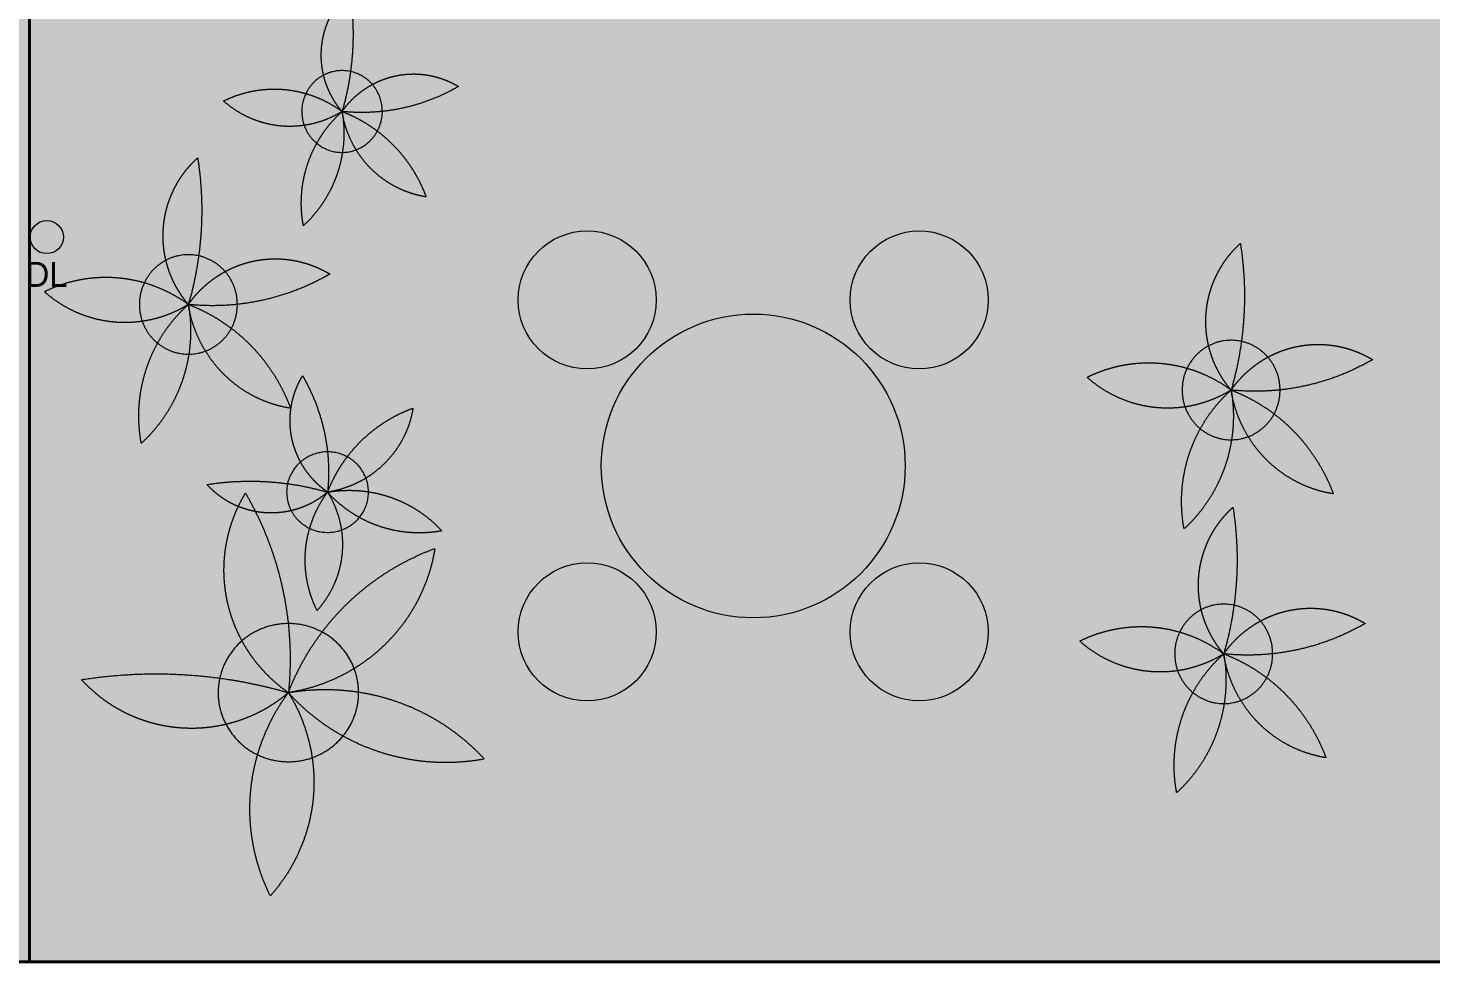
# Model space of a CAD drawing. Header units: millimetres. Extents: x -376000 to 292178, y -193032 to 188048.
# Drawn here: x 95179 to 100258, y -56219 to -52837 of the extents above; entities that cross this region are included whole.
import ezdxf

# ---------------------------------------------------------------- set-up
doc = ezdxf.new("R2010")
doc.units = ezdxf.units.MM
doc.layers.add('01_0.40', color=7, linetype='Continuous', lineweight=40, true_color=0x330099)
doc.layers.add('03_0.15', color=7, linetype='Continuous', lineweight=15, true_color=0x990099)
for name, color, linetype, lineweight in [('02_既存平面-内部建具・サッシ', 7, 'Continuous', 18), ('07_文字・記号', 7, 'Continuous', 9), ('_天井プロット (2D)', 7, 'Continuous', 5), ('_平面図(既存部) (2D)', 7, 'Continuous', 5)]:
    doc.layers.add(name, color=color, linetype=linetype, lineweight=lineweight)
doc.styles.add('ＭＳ Ｐゴシック', font='MS PGothic.ttf')

# ---------------------------------------------------------------- blocks, each defined once
blk = doc.blocks.new('グループ-12')
at = {"layer": '03_0.15', "transparency": 33554687}
for centre, radius in [((97203.1, -53821.9), 250), ((98405.2, -53821.9), 250), ((97804.2, -54423), 550), ((97203.1, -55024), 250), ((98405.2, -55024), 250)]:
    blk.add_circle(centre, radius, dxfattribs=at)
blk = doc.blocks.new('グループ-14')
at = {"layer": '03_0.15', "transparency": 33554636}
for points, knots in [([(96281, -53090.2), (96288.5, -53103.4), (96297.2, -53115.7), (96305.8, -53128.1), (96315.7, -53139.5), (96331, -53086.6), (96340.5, -53032.2), (96349.9, -52977.9), (96353.4, -52922.8), (96356.9, -52867.8), (96354.3, -52812.7), (96351.7, -52757.5), (96343.2, -52703.1), (96332, -52713.1), (96321.8, -52724.2), (96311.7, -52735.4), (96302.6, -52747.4), (96293.6, -52759.5), (96285.7, -52772.4), (96277.9, -52785.4), (96271.3, -52799), (96264.8, -52812.6), (96259.5, -52826.9), (96254.3, -52841.1), (96250.5, -52855.7), (96246.7, -52870.4), (96244.2, -52885.4), (96241.8, -52900.4), (96240.9, -52915.5), (96239.9, -52930.7), (96240.4, -52945.8), (96240.9, -52961), (96242.9, -52976.1), (96244.9, -52991.1), (96248.3, -53005.9), (96251.7, -53020.7), (96256.5, -53035), (96261.3, -53049.4), (96267.4, -53063.2), (96273.6, -53077.1), (96281, -53090.2)], [0, 0, 0, 0.032699, 0.032699, 0.065397, 0.065397, 0.184931, 0.184931, 0.304464, 0.304464, 0.423998, 0.423998, 0.543532, 0.543532, 0.576136, 0.576136, 0.608741, 0.608741, 0.641346, 0.641346, 0.67395, 0.67395, 0.706555, 0.706555, 0.73916, 0.73916, 0.771765, 0.771765, 0.80437, 0.80437, 0.836975, 0.836975, 0.86958, 0.86958, 0.902185, 0.902185, 0.93479, 0.93479, 0.967395, 0.967395, 1, 1, 1]), ([(96354.2, -53094), (96343.5, -53104.4), (96333.9, -53115.8), (96324.2, -53127.2), (96315.7, -53139.5), (96370.2, -53145.1), (96424.9, -53142.1), (96479.6, -53139.2), (96533.2, -53127.7), (96586.8, -53116.1), (96638, -53096.4), (96689.2, -53076.6), (96736.8, -53049), (96724.1, -53041.3), (96710.7, -53034.9), (96697.4, -53028.4), (96683.5, -53023.3), (96669.6, -53018.1), (96655.3, -53014.3), (96641, -53010.4), (96626.4, -53008), (96611.8, -53005.5), (96597, -53004.5), (96582.3, -53003.4), (96567.5, -53003.7), (96552.7, -53004.1), (96538, -53005.8), (96523.3, -53007.5), (96508.8, -53010.6), (96494.4, -53013.7), (96480.2, -53018.2), (96466.1, -53022.7), (96452.5, -53028.4), (96438.8, -53034.2), (96425.7, -53041.3), (96412.7, -53048.3), (96400.3, -53056.6), (96387.9, -53064.8), (96376.4, -53074.2), (96364.8, -53083.6), (96354.2, -53094)], [0, 0, 0, 0.032769, 0.032769, 0.065537, 0.065537, 0.185623, 0.185623, 0.305709, 0.305709, 0.425795, 0.425795, 0.545882, 0.545882, 0.578319, 0.578319, 0.610756, 0.610756, 0.643193, 0.643193, 0.67563, 0.67563, 0.708067, 0.708067, 0.740504, 0.740504, 0.77294, 0.77294, 0.805377, 0.805377, 0.837814, 0.837814, 0.870251, 0.870251, 0.902688, 0.902688, 0.935125, 0.935125, 0.967563, 0.967563, 1, 1, 1]), ([(95993.9, -53065.4), (95966.1, -53070.7), (95939.2, -53079.7), (95912.3, -53088.8), (95886.9, -53101.4), (95908.5, -53120.8), (95932.9, -53136.4), (95957.3, -53152.1), (95983.8, -53163.7), (96010.4, -53175.2), (96038.4, -53182.4), (96066.3, -53189.5), (96095.1, -53192.1), (96123.9, -53194.6), (96152.6, -53192.5), (96181.4, -53190.4), (96209.5, -53183.7), (96237.6, -53177), (96264.3, -53165.9), (96291, -53154.8), (96315.7, -53139.5), (96292.8, -53122.6), (96267.9, -53108.9), (96242.9, -53095.3), (96216.4, -53085.2), (96189.9, -53075.1), (96162.3, -53068.8), (96134.7, -53062.4), (96106.5, -53059.9), (96078.3, -53057.4), (96050, -53058.8), (96021.7, -53060.2), (95993.9, -53065.4)], [0, 0, 0, 0.061659, 0.061659, 0.123319, 0.123319, 0.186425, 0.186425, 0.24953, 0.24953, 0.312635, 0.312635, 0.375739, 0.375739, 0.438844, 0.438844, 0.501948, 0.501948, 0.565053, 0.565053, 0.628158, 0.628158, 0.690132, 0.690132, 0.752106, 0.752106, 0.81408, 0.81408, 0.876053, 0.876053, 0.938027, 0.938027, 1, 1, 1]), ([(96169.3, -53439.2), (96167.2, -53467.7), (96168.8, -53496.3), (96170.4, -53524.9), (96175.5, -53553), (96196.4, -53533.9), (96214.7, -53512.2), (96233.1, -53490.6), (96248.6, -53466.7), (96264.1, -53442.9), (96276.5, -53417.3), (96289, -53391.6), (96298.1, -53364.6), (96307.3, -53337.6), (96313, -53309.6), (96318.7, -53281.7), (96321, -53253.2), (96323.2, -53224.7), (96321.9, -53196.2), (96320.5, -53167.6), (96315.7, -53139.5), (96294.5, -53158.4), (96276, -53180), (96257.4, -53201.5), (96241.7, -53225.3), (96226.1, -53249.1), (96213.5, -53274.7), (96201, -53300.4), (96191.8, -53327.4), (96182.7, -53354.5), (96177, -53382.6), (96171.3, -53410.6), (96169.3, -53439.2)], [0, 0, 0, 0.063209, 0.063209, 0.126417, 0.126417, 0.188984, 0.188984, 0.251552, 0.251552, 0.314119, 0.314119, 0.376687, 0.376687, 0.439256, 0.439256, 0.501824, 0.501824, 0.564392, 0.564392, 0.626961, 0.626961, 0.689133, 0.689133, 0.751306, 0.751306, 0.813479, 0.813479, 0.875653, 0.875653, 0.937826, 0.937826, 1, 1, 1]), ([(96414.6, -53190.1), (96391.2, -53174.8), (96366.4, -53162.1), (96341.6, -53149.4), (96315.7, -53139.5), (96320.2, -53168.4), (96329, -53196.3), (96337.9, -53224.2), (96351, -53250.3), (96364, -53276.4), (96381, -53300.1), (96397.9, -53323.8), (96418.3, -53344.5), (96438.7, -53365.2), (96462, -53382.4), (96485.3, -53399.6), (96511, -53412.9), (96536.7, -53426.1), (96564.1, -53435.2), (96591.6, -53444.2), (96620, -53448.7), (96610.3, -53422.4), (96597.8, -53397.2), (96585.3, -53372), (96570.3, -53348.3), (96555.2, -53324.6), (96537.8, -53302.6), (96520.3, -53280.7), (96500.7, -53260.7), (96481.1, -53240.8), (96459.5, -53223.1), (96437.9, -53205.4), (96414.6, -53190.1)], [0, 0, 0, 0.060297, 0.060297, 0.120594, 0.120594, 0.184063, 0.184063, 0.247531, 0.247531, 0.310999, 0.310999, 0.374466, 0.374466, 0.437933, 0.437933, 0.501399, 0.501399, 0.564865, 0.564865, 0.62833, 0.62833, 0.690276, 0.690276, 0.752221, 0.752221, 0.814166, 0.814166, 0.876111, 0.876111, 0.938056, 0.938056, 1, 1, 1])]:
    blk.add_open_spline(points, degree=2, knots=knots, dxfattribs=at)
blk.add_open_spline([(96242.8, -53011.2), (96276.6, -52991.4), (96354.7, -52991.4), (96422.4, -53031.1), (96461.5, -53099.8), (96461.5, -53179.2), (96422.4, -53247.9), (96354.7, -53287.6), (96276.6, -53287.6), (96208.9, -53247.9), (96169.9, -53179.2), (96169.9, -53099.8), (96208.9, -53031.1), (96242.8, -53011.2)], degree=2, dxfattribs=at)
blk = doc.blocks.new('グループ-15')
at = {"layer": '03_0.15', "transparency": 33554636}
for points, knots in [([(95717.2, -53778.3), (95726.2, -53794.3), (95736.8, -53809.3), (95747.4, -53824.3), (95759.3, -53838.2), (95778, -53773.9), (95789.5, -53707.8), (95801, -53641.7), (95805.2, -53574.8), (95809.4, -53507.8), (95806.3, -53440.8), (95803.2, -53373.8), (95792.7, -53307.5), (95779.1, -53319.8), (95766.8, -53333.3), (95754.4, -53346.8), (95743.4, -53361.5), (95732.4, -53376.2), (95722.9, -53391.9), (95713.4, -53407.6), (95705.4, -53424.2), (95697.4, -53440.8), (95691, -53458.1), (95684.7, -53475.3), (95680, -53493.2), (95675.4, -53511), (95672.5, -53529.2), (95669.5, -53547.5), (95668.4, -53565.9), (95667.2, -53584.3), (95667.8, -53602.7), (95668.4, -53621.2), (95670.8, -53639.5), (95673.2, -53657.8), (95677.3, -53675.7), (95681.5, -53693.7), (95687.3, -53711.2), (95693.1, -53728.7), (95700.6, -53745.5), (95708.1, -53762.3), (95717.2, -53778.3)], [0, 0, 0, 0.032699, 0.032699, 0.065397, 0.065397, 0.184931, 0.184931, 0.304464, 0.304464, 0.423998, 0.423998, 0.543532, 0.543532, 0.576136, 0.576136, 0.608741, 0.608741, 0.641346, 0.641346, 0.67395, 0.67395, 0.706555, 0.706555, 0.73916, 0.73916, 0.771765, 0.771765, 0.80437, 0.80437, 0.836975, 0.836975, 0.86958, 0.86958, 0.902185, 0.902185, 0.93479, 0.93479, 0.967395, 0.967395, 1, 1, 1]), ([(95806.1, -53782.9), (95793.2, -53795.6), (95781.4, -53809.4), (95769.7, -53823.3), (95759.3, -53838.2), (95825.6, -53845), (95892.1, -53841.4), (95958.6, -53837.8), (96023.8, -53823.8), (96089, -53809.8), (96151.2, -53785.8), (96213.5, -53761.7), (96271.4, -53728.2), (96255.9, -53718.9), (96239.7, -53711), (96223.4, -53703.2), (96206.5, -53696.9), (96189.7, -53690.6), (96172.3, -53685.9), (96154.9, -53681.3), (96137.1, -53678.3), (96119.4, -53675.3), (96101.4, -53674), (96083.5, -53672.7), (96065.5, -53673.1), (96047.5, -53673.5), (96029.6, -53675.6), (96011.8, -53677.7), (95994.2, -53681.5), (95976.6, -53685.3), (95959.4, -53690.7), (95942.2, -53696.1), (95925.6, -53703.2), (95909, -53710.2), (95893.1, -53718.8), (95877.2, -53727.3), (95862.2, -53737.4), (95847.2, -53747.4), (95833.1, -53758.8), (95819.1, -53770.2), (95806.1, -53782.9)], [0, 0, 0, 0.032769, 0.032769, 0.065537, 0.065537, 0.185623, 0.185623, 0.305709, 0.305709, 0.425795, 0.425795, 0.545882, 0.545882, 0.578319, 0.578319, 0.610756, 0.610756, 0.643193, 0.643193, 0.67563, 0.67563, 0.708067, 0.708067, 0.740504, 0.740504, 0.77294, 0.77294, 0.805377, 0.805377, 0.837814, 0.837814, 0.870251, 0.870251, 0.902688, 0.902688, 0.935125, 0.935125, 0.967563, 0.967563, 1, 1, 1]), ([(95368, -53748.1), (95334.2, -53754.5), (95301.5, -53765.5), (95268.8, -53776.5), (95237.9, -53791.9), (95264.2, -53815.4), (95293.9, -53834.5), (95323.6, -53853.5), (95355.8, -53867.6), (95388.1, -53881.6), (95422.1, -53890.3), (95456.1, -53899), (95491.1, -53902.1), (95526.1, -53905.2), (95561.1, -53902.7), (95596.1, -53900.1), (95630.2, -53892), (95664.4, -53883.8), (95696.9, -53870.3), (95729.3, -53856.8), (95759.3, -53838.2), (95731.5, -53817.6), (95701.2, -53801), (95670.9, -53784.5), (95638.6, -53772.2), (95606.4, -53759.9), (95572.8, -53752.2), (95539.2, -53744.5), (95504.9, -53741.4), (95470.6, -53738.4), (95436.3, -53740.1), (95401.9, -53741.8), (95368, -53748.1)], [0, 0, 0, 0.061659, 0.061659, 0.123319, 0.123319, 0.186425, 0.186425, 0.24953, 0.24953, 0.312635, 0.312635, 0.375739, 0.375739, 0.438844, 0.438844, 0.501948, 0.501948, 0.565053, 0.565053, 0.628158, 0.628158, 0.690132, 0.690132, 0.752106, 0.752106, 0.81408, 0.81408, 0.876053, 0.876053, 0.938027, 0.938027, 1, 1, 1]), ([(95581.3, -54202.6), (95578.8, -54237.3), (95580.7, -54272), (95582.6, -54306.8), (95588.9, -54341), (95614.3, -54317.7), (95636.6, -54291.4), (95658.9, -54265.1), (95677.7, -54236.1), (95696.6, -54207.1), (95711.7, -54176), (95726.8, -54144.8), (95738, -54112), (95749.1, -54079.1), (95756.1, -54045.1), (95763, -54011.1), (95765.7, -53976.5), (95768.4, -53941.8), (95766.8, -53907.1), (95765.2, -53872.4), (95759.3, -53838.2), (95733.6, -53861.2), (95711, -53887.4), (95688.5, -53913.6), (95669.4, -53942.5), (95650.4, -53971.5), (95635.1, -54002.7), (95619.9, -54033.8), (95608.7, -54066.7), (95597.6, -54099.7), (95590.7, -54133.8), (95583.8, -54167.9), (95581.3, -54202.6)], [0, 0, 0, 0.063209, 0.063209, 0.126417, 0.126417, 0.188984, 0.188984, 0.251552, 0.251552, 0.314119, 0.314119, 0.376687, 0.376687, 0.439256, 0.439256, 0.501824, 0.501824, 0.564392, 0.564392, 0.626961, 0.626961, 0.689133, 0.689133, 0.751306, 0.751306, 0.813479, 0.813479, 0.875653, 0.875653, 0.937826, 0.937826, 1, 1, 1]), ([(95879.5, -53899.7), (95851.2, -53881.1), (95821, -53865.7), (95790.9, -53850.3), (95759.3, -53838.2), (95764.8, -53873.4), (95775.5, -53907.3), (95786.3, -53941.2), (95802.2, -53972.9), (95818.1, -54004.6), (95838.7, -54033.5), (95859.3, -54062.3), (95884.1, -54087.5), (95908.9, -54112.6), (95937.2, -54133.6), (95965.6, -54154.5), (95996.8, -54170.6), (96028.1, -54186.8), (96061.4, -54197.7), (96094.8, -54208.7), (96129.4, -54214.2), (96117.5, -54182.1), (96102.3, -54151.5), (96087.1, -54120.9), (96068.9, -54092.1), (96050.6, -54063.3), (96029.4, -54036.6), (96008.2, -54009.9), (95984.3, -53985.6), (95960.4, -53961.4), (95934.2, -53939.9), (95907.9, -53918.3), (95879.5, -53899.7)], [0, 0, 0, 0.060297, 0.060297, 0.120594, 0.120594, 0.184063, 0.184063, 0.247531, 0.247531, 0.310999, 0.310999, 0.374466, 0.374466, 0.437933, 0.437933, 0.501399, 0.501399, 0.564865, 0.564865, 0.62833, 0.62833, 0.690276, 0.690276, 0.752221, 0.752221, 0.814166, 0.814166, 0.876111, 0.876111, 0.938056, 0.938056, 1, 1, 1])]:
    blk.add_open_spline(points, degree=2, knots=knots, dxfattribs=at)
blk.add_open_spline([(95670.7, -53682.2), (95711.8, -53658.1), (95806.8, -53658.1), (95889.1, -53706.4), (95936.6, -53790), (95936.6, -53886.5), (95889.1, -53970.1), (95806.8, -54018.3), (95711.8, -54018.3), (95629.5, -53970.1), (95582, -53886.5), (95582, -53790), (95629.5, -53706.4), (95670.7, -53682.2)], degree=2, dxfattribs=at)
blk = doc.blocks.new('グループ-16')
at = {"layer": '03_0.15', "transparency": 33554636}
for points, knots in [([(96043.2, -55177.8), (96061.1, -55196.1), (96080.7, -55212.7), (96100.2, -55229.2), (96121.3, -55243.9), (96130.9, -55150.4), (96125.8, -55056.5), (96120.7, -54962.7), (96100.9, -54870.7), (96081.2, -54778.8), (96047.3, -54690.9), (96013.3, -54603.1), (95966.1, -54521.4), (95952.9, -54543.2), (95941.8, -54566.1), (95930.7, -54589), (95921.9, -54612.9), (95913, -54636.7), (95906.4, -54661.2), (95899.9, -54685.8), (95895.6, -54710.8), (95891.4, -54735.9), (95889.6, -54761.2), (95887.8, -54786.5), (95888.3, -54811.9), (95888.9, -54837.2), (95891.8, -54862.5), (95894.8, -54887.7), (95900.1, -54912.5), (95905.5, -54937.3), (95913.1, -54961.6), (95920.8, -54985.8), (95930.7, -55009.2), (95940.6, -55032.7), (95952.7, -55055.1), (95964.8, -55077.5), (95979, -55098.7), (95993.1, -55119.9), (96009.2, -55139.8), (96025.3, -55159.6), (96043.2, -55177.8)], [0, 0, 0, 0.032769, 0.032769, 0.065537, 0.065537, 0.185623, 0.185623, 0.305709, 0.305709, 0.425795, 0.425795, 0.545882, 0.545882, 0.578319, 0.578319, 0.610756, 0.610756, 0.643193, 0.643193, 0.67563, 0.67563, 0.708067, 0.708067, 0.740504, 0.740504, 0.77294, 0.77294, 0.805377, 0.805377, 0.837814, 0.837814, 0.870251, 0.870251, 0.902688, 0.902688, 0.935125, 0.935125, 0.967563, 0.967563, 1, 1, 1]), ([(96208.1, -55074.2), (96181.8, -55114.3), (96160.1, -55156.8), (96138.3, -55199.3), (96121.3, -55243.9), (96170.9, -55236.2), (96218.7, -55221), (96266.5, -55205.7), (96311.3, -55183.3), (96356.1, -55160.9), (96396.7, -55131.9), (96437.4, -55102.8), (96472.9, -55067.8), (96508.4, -55032.8), (96538, -54992.8), (96567.5, -54952.8), (96590.3, -54908.7), (96613, -54864.7), (96628.5, -54817.6), (96644, -54770.6), (96651.8, -54721.7), (96606.5, -54738.5), (96563.3, -54759.9), (96520.1, -54781.3), (96479.4, -54807.1), (96438.8, -54833), (96401.1, -54862.9), (96363.5, -54892.8), (96329.3, -54926.4), (96295.1, -54960.1), (96264.7, -54997.2), (96234.3, -55034.2), (96208.1, -55074.2)], [0, 0, 0, 0.060297, 0.060297, 0.120594, 0.120594, 0.184063, 0.184063, 0.247531, 0.247531, 0.310999, 0.310999, 0.374466, 0.374466, 0.437933, 0.437933, 0.501399, 0.501399, 0.564865, 0.564865, 0.62833, 0.62833, 0.690276, 0.690276, 0.752221, 0.752221, 0.814166, 0.814166, 0.876111, 0.876111, 0.938056, 0.938056, 1, 1, 1]), ([(96036.7, -55303.3), (96059.3, -55290.5), (96080.5, -55275.6), (96101.7, -55260.7), (96121.3, -55243.9), (96030.5, -55217.6), (95937.2, -55201.3), (95844, -55185.1), (95749.6, -55179.1), (95655.1, -55173.2), (95560.5, -55177.6), (95466, -55182), (95372.5, -55196.7), (95389.8, -55215.9), (95408.9, -55233.3), (95427.9, -55250.8), (95448.7, -55266.3), (95469.4, -55281.8), (95491.5, -55295.3), (95513.7, -55308.7), (95537.1, -55320), (95560.5, -55331.2), (95584.9, -55340.2), (95609.3, -55349.2), (95634.5, -55355.7), (95659.6, -55362.3), (95685.3, -55366.4), (95711, -55370.6), (95737, -55372.2), (95763, -55373.8), (95789, -55373), (95815, -55372.1), (95840.9, -55368.7), (95866.7, -55365.4), (95892, -55359.5), (95917.4, -55353.7), (95942, -55345.5), (95966.7, -55337.3), (95990.4, -55326.7), (96014.2, -55316.1), (96036.7, -55303.3)], [0, 0, 0, 0.032699, 0.032699, 0.065397, 0.065397, 0.184931, 0.184931, 0.304464, 0.304464, 0.423998, 0.423998, 0.543532, 0.543532, 0.576136, 0.576136, 0.608741, 0.608741, 0.641346, 0.641346, 0.67395, 0.67395, 0.706555, 0.706555, 0.73916, 0.73916, 0.771765, 0.771765, 0.80437, 0.80437, 0.836975, 0.836975, 0.86958, 0.86958, 0.902185, 0.902185, 0.93479, 0.93479, 0.967395, 0.967395, 1, 1, 1]), ([(95994.2, -55795.9), (96003.2, -55843.7), (96018.7, -55889.8), (96034.2, -55935.9), (96055.9, -55979.6), (96089.1, -55942.4), (96116, -55900.6), (96142.9, -55858.7), (96162.7, -55813.2), (96182.5, -55767.7), (96194.8, -55719.7), (96207, -55671.6), (96211.4, -55622.3), (96215.8, -55573), (96212.2, -55523.6), (96208.6, -55474.2), (96197.1, -55426), (96185.6, -55377.8), (96166.6, -55332), (96147.5, -55286.2), (96121.3, -55243.9), (96092.2, -55283.2), (96068.8, -55325.9), (96045.4, -55368.7), (96028.1, -55414.2), (96010.8, -55459.7), (95999.9, -55507), (95989, -55554.4), (95984.7, -55602.8), (95980.4, -55651.2), (95982.8, -55699.7), (95985.2, -55748.2), (95994.2, -55795.9)], [0, 0, 0, 0.061659, 0.061659, 0.123319, 0.123319, 0.186425, 0.186425, 0.24953, 0.24953, 0.312635, 0.312635, 0.375739, 0.375739, 0.438844, 0.438844, 0.501948, 0.501948, 0.565053, 0.565053, 0.628158, 0.628158, 0.690132, 0.690132, 0.752106, 0.752106, 0.81408, 0.81408, 0.876053, 0.876053, 0.938027, 0.938027, 1, 1, 1]), ([(96635.3, -55495.1), (96684.3, -55498.6), (96733.4, -55495.9), (96782.4, -55493.2), (96830.7, -55484.3), (96797.8, -55448.5), (96760.7, -55417), (96723.5, -55385.6), (96682.7, -55359), (96641.8, -55332.4), (96597.8, -55311), (96553.8, -55289.7), (96507.5, -55274), (96461.1, -55258.3), (96413.2, -55248.5), (96365.2, -55238.6), (96316.3, -55234.8), (96267.5, -55231), (96218.5, -55233.3), (96169.5, -55235.6), (96121.3, -55243.9), (96153.8, -55280.1), (96190.7, -55312), (96227.7, -55343.8), (96268.5, -55370.7), (96309.3, -55397.6), (96353.3, -55419.1), (96397.3, -55440.6), (96443.7, -55456.3), (96490.1, -55472.1), (96538.3, -55481.8), (96586.4, -55491.5), (96635.3, -55495.1)], [0, 0, 0, 0.063209, 0.063209, 0.126417, 0.126417, 0.188984, 0.188984, 0.251552, 0.251552, 0.314119, 0.314119, 0.376687, 0.376687, 0.439256, 0.439256, 0.501824, 0.501824, 0.564392, 0.564392, 0.626961, 0.626961, 0.689133, 0.689133, 0.751306, 0.751306, 0.813479, 0.813479, 0.875653, 0.875653, 0.937826, 0.937826, 1, 1, 1])]:
    blk.add_open_spline(points, degree=2, knots=knots, dxfattribs=at)
blk.add_open_spline([(95901.2, -55368.9), (95867.1, -55310.9), (95867.1, -55176.9), (95935.2, -55060.8), (96053.2, -54993.8), (96189.4, -54993.8), (96307.3, -55060.8), (96375.4, -55176.9), (96375.4, -55310.9), (96307.3, -55427), (96189.4, -55494), (96053.2, -55494), (95935.2, -55427), (95901.2, -55368.9)], degree=2, dxfattribs=at)
blk = doc.blocks.new('グループ-17')
at = {"layer": '03_0.15', "transparency": 33554636}
for points, knots in [([(96217.7, -54479.4), (96228.2, -54490), (96239.6, -54499.6), (96251, -54509.3), (96263.2, -54517.8), (96268.8, -54463.3), (96265.9, -54408.6), (96262.9, -54353.9), (96251.4, -54300.3), (96239.8, -54246.7), (96220.1, -54195.5), (96200.3, -54144.3), (96172.8, -54096.7), (96165.1, -54109.4), (96158.6, -54122.8), (96152.2, -54136.1), (96147, -54150), (96141.8, -54163.9), (96138, -54178.2), (96134.2, -54192.5), (96131.7, -54207.1), (96129.2, -54221.7), (96128.2, -54236.5), (96127.1, -54251.2), (96127.4, -54266), (96127.8, -54280.8), (96129.5, -54295.5), (96131.2, -54310.2), (96134.3, -54324.7), (96137.4, -54339.2), (96141.9, -54353.3), (96146.4, -54367.4), (96152.2, -54381.1), (96157.9, -54394.7), (96165, -54407.8), (96172, -54420.9), (96180.3, -54433.2), (96188.5, -54445.6), (96197.9, -54457.1), (96207.3, -54468.7), (96217.7, -54479.4)], [0, 0, 0, 0.032769, 0.032769, 0.065537, 0.065537, 0.185623, 0.185623, 0.305709, 0.305709, 0.425795, 0.425795, 0.545882, 0.545882, 0.578319, 0.578319, 0.610756, 0.610756, 0.643193, 0.643193, 0.67563, 0.67563, 0.708067, 0.708067, 0.740504, 0.740504, 0.77294, 0.77294, 0.805377, 0.805377, 0.837814, 0.837814, 0.870251, 0.870251, 0.902688, 0.902688, 0.935125, 0.935125, 0.967563, 0.967563, 1, 1, 1]), ([(96313.8, -54419), (96298.5, -54442.3), (96285.8, -54467.1), (96273.2, -54491.9), (96263.2, -54517.8), (96292.2, -54513.4), (96320, -54504.5), (96347.9, -54495.6), (96374, -54482.5), (96400.1, -54469.5), (96423.8, -54452.5), (96447.5, -54435.6), (96468.2, -54415.2), (96488.9, -54394.8), (96506.1, -54371.5), (96523.3, -54348.2), (96536.6, -54322.5), (96549.9, -54296.8), (96558.9, -54269.4), (96567.9, -54241.9), (96572.5, -54213.5), (96546.1, -54223.3), (96520.9, -54235.7), (96495.7, -54248.2), (96472, -54263.3), (96448.3, -54278.3), (96426.4, -54295.7), (96404.4, -54313.2), (96384.5, -54332.8), (96364.5, -54352.4), (96346.8, -54374), (96329.1, -54395.6), (96313.8, -54419)], [0, 0, 0, 0.060297, 0.060297, 0.120594, 0.120594, 0.184063, 0.184063, 0.247531, 0.247531, 0.310999, 0.310999, 0.374466, 0.374466, 0.437933, 0.437933, 0.501399, 0.501399, 0.564865, 0.564865, 0.62833, 0.62833, 0.690276, 0.690276, 0.752221, 0.752221, 0.814166, 0.814166, 0.876111, 0.876111, 0.938056, 0.938056, 1, 1, 1]), ([(96213.9, -54552.5), (96227.1, -54545), (96239.4, -54536.4), (96251.8, -54527.7), (96263.2, -54517.8), (96210.3, -54502.5), (96156, -54493), (96101.6, -54483.6), (96046.6, -54480.1), (95991.5, -54476.6), (95936.4, -54479.2), (95881.3, -54481.8), (95826.8, -54490.3), (95836.8, -54501.5), (95848, -54511.7), (95859.1, -54521.9), (95871.2, -54530.9), (95883.2, -54539.9), (95896.2, -54547.8), (95909.1, -54555.6), (95922.7, -54562.2), (95936.4, -54568.8), (95950.6, -54574), (95964.8, -54579.2), (95979.5, -54583), (95994.1, -54586.9), (96009.1, -54589.3), (96024.1, -54591.7), (96039.2, -54592.6), (96054.4, -54593.6), (96069.6, -54593.1), (96084.7, -54592.6), (96099.8, -54590.6), (96114.8, -54588.7), (96129.6, -54585.3), (96144.4, -54581.9), (96158.8, -54577.1), (96173.1, -54572.3), (96187, -54566.1), (96200.8, -54560), (96213.9, -54552.5)], [0, 0, 0, 0.032699, 0.032699, 0.065397, 0.065397, 0.184931, 0.184931, 0.304464, 0.304464, 0.423998, 0.423998, 0.543532, 0.543532, 0.576136, 0.576136, 0.608741, 0.608741, 0.641346, 0.641346, 0.67395, 0.67395, 0.706555, 0.706555, 0.73916, 0.73916, 0.771765, 0.771765, 0.80437, 0.80437, 0.836975, 0.836975, 0.86958, 0.86958, 0.902185, 0.902185, 0.93479, 0.93479, 0.967395, 0.967395, 1, 1, 1]), ([(96189.2, -54839.6), (96194.4, -54867.5), (96203.4, -54894.3), (96212.5, -54921.2), (96225.1, -54946.7), (96244.5, -54925), (96260.2, -54900.6), (96275.8, -54876.2), (96287.4, -54849.7), (96298.9, -54823.2), (96306.1, -54795.2), (96313.2, -54767.2), (96315.8, -54738.4), (96318.3, -54709.7), (96316.2, -54680.9), (96314.1, -54652.1), (96307.4, -54624), (96300.7, -54595.9), (96289.6, -54569.2), (96278.5, -54542.5), (96263.2, -54517.8), (96246.3, -54540.7), (96232.7, -54565.7), (96219, -54590.6), (96208.9, -54617.1), (96198.8, -54643.6), (96192.5, -54671.2), (96186.1, -54698.8), (96183.6, -54727), (96181.1, -54755.2), (96182.5, -54783.5), (96183.9, -54811.8), (96189.2, -54839.6)], [0, 0, 0, 0.061659, 0.061659, 0.123319, 0.123319, 0.186425, 0.186425, 0.24953, 0.24953, 0.312635, 0.312635, 0.375739, 0.375739, 0.438844, 0.438844, 0.501948, 0.501948, 0.565053, 0.565053, 0.628158, 0.628158, 0.690132, 0.690132, 0.752106, 0.752106, 0.81408, 0.81408, 0.876053, 0.876053, 0.938027, 0.938027, 1, 1, 1]), ([(96562.9, -54664.3), (96591.4, -54666.3), (96620, -54664.7), (96648.6, -54663.2), (96676.7, -54658), (96657.6, -54637.1), (96635.9, -54618.8), (96614.3, -54600.4), (96590.4, -54584.9), (96566.6, -54569.4), (96541, -54557), (96515.4, -54544.6), (96488.3, -54535.4), (96461.3, -54526.2), (96433.4, -54520.5), (96405.4, -54514.8), (96376.9, -54512.6), (96348.4, -54510.3), (96319.9, -54511.7), (96291.4, -54513), (96263.2, -54517.8), (96282.2, -54539), (96303.7, -54557.5), (96325.2, -54576.1), (96349, -54591.8), (96372.8, -54607.4), (96398.5, -54620), (96424.1, -54632.5), (96451.2, -54641.7), (96478.2, -54650.8), (96506.3, -54656.5), (96534.3, -54662.2), (96562.9, -54664.3)], [0, 0, 0, 0.063209, 0.063209, 0.126417, 0.126417, 0.188984, 0.188984, 0.251552, 0.251552, 0.314119, 0.314119, 0.376687, 0.376687, 0.439256, 0.439256, 0.501824, 0.501824, 0.564392, 0.564392, 0.626961, 0.626961, 0.689133, 0.689133, 0.751306, 0.751306, 0.813479, 0.813479, 0.875653, 0.875653, 0.937826, 0.937826, 1, 1, 1])]:
    blk.add_open_spline(points, degree=2, knots=knots, dxfattribs=at)
blk.add_open_spline([(96134.9, -54590.7), (96115.1, -54556.9), (96115.1, -54478.8), (96154.8, -54411.1), (96223.5, -54372.1), (96302.9, -54372.1), (96371.7, -54411.1), (96411.3, -54478.8), (96411.3, -54556.9), (96371.7, -54624.6), (96302.9, -54663.6), (96223.5, -54663.6), (96154.8, -54624.6), (96134.9, -54590.7)], degree=2, dxfattribs=at)
blk = doc.blocks.new('グループ-18')
at = {"layer": '03_0.15', "transparency": 33554636}
for points, knots in [([(99465.2, -55043.5), (99474.3, -55059.5), (99484.9, -55074.5), (99495.4, -55089.5), (99507.4, -55103.4), (99526, -55039.1), (99537.5, -54973), (99549, -54906.9), (99553.3, -54840), (99557.5, -54773), (99554.3, -54706), (99551.2, -54639), (99540.8, -54572.7), (99527.2, -54585), (99514.8, -54598.5), (99502.5, -54612), (99491.5, -54626.7), (99480.5, -54641.4), (99471, -54657.1), (99461.4, -54672.8), (99453.4, -54689.4), (99445.5, -54706), (99439.1, -54723.3), (99432.8, -54740.6), (99428.1, -54758.4), (99423.4, -54776.2), (99420.5, -54794.4), (99417.6, -54812.7), (99416.4, -54831.1), (99415.3, -54849.5), (99415.9, -54867.9), (99416.5, -54886.4), (99418.9, -54904.7), (99421.3, -54923), (99425.4, -54940.9), (99429.5, -54958.9), (99435.4, -54976.4), (99441.2, -54993.9), (99448.7, -55010.7), (99456.2, -55027.5), (99465.2, -55043.5)], [0, 0, 0, 0.032699, 0.032699, 0.065397, 0.065397, 0.184931, 0.184931, 0.304464, 0.304464, 0.423998, 0.423998, 0.543532, 0.543532, 0.576136, 0.576136, 0.608741, 0.608741, 0.641346, 0.641346, 0.67395, 0.67395, 0.706555, 0.706555, 0.73916, 0.73916, 0.771765, 0.771765, 0.80437, 0.80437, 0.836975, 0.836975, 0.86958, 0.86958, 0.902185, 0.902185, 0.93479, 0.93479, 0.967395, 0.967395, 1, 1, 1]), ([(99554.2, -55048.1), (99541.2, -55060.8), (99529.5, -55074.7), (99517.8, -55088.5), (99507.4, -55103.4), (99573.6, -55110.2), (99640.2, -55106.6), (99706.7, -55103), (99771.8, -55089), (99837, -55075), (99899.3, -55051), (99961.6, -55026.9), (100019.4, -54993.4), (100004, -54984.1), (99987.7, -54976.2), (99971.5, -54968.4), (99954.6, -54962.1), (99937.7, -54955.8), (99920.3, -54951.1), (99902.9, -54946.5), (99885.2, -54943.5), (99867.4, -54940.5), (99849.5, -54939.2), (99831.5, -54937.9), (99813.6, -54938.3), (99795.6, -54938.7), (99777.7, -54940.8), (99759.8, -54942.9), (99742.2, -54946.7), (99724.6, -54950.5), (99707.5, -54955.9), (99690.3, -54961.3), (99673.7, -54968.4), (99657.1, -54975.4), (99641.2, -54984), (99625.3, -54992.5), (99610.3, -55002.6), (99595.2, -55012.6), (99581.2, -55024), (99567.1, -55035.4), (99554.2, -55048.1)], [0, 0, 0, 0.032769, 0.032769, 0.065537, 0.065537, 0.185623, 0.185623, 0.305709, 0.305709, 0.425795, 0.425795, 0.545882, 0.545882, 0.578319, 0.578319, 0.610756, 0.610756, 0.643193, 0.643193, 0.67563, 0.67563, 0.708067, 0.708067, 0.740504, 0.740504, 0.77294, 0.77294, 0.805377, 0.805377, 0.837814, 0.837814, 0.870251, 0.870251, 0.902688, 0.902688, 0.935125, 0.935125, 0.967563, 0.967563, 1, 1, 1]), ([(99116.1, -55013.4), (99082.2, -55019.8), (99049.6, -55030.7), (99016.9, -55041.7), (98986, -55057.1), (99012.3, -55080.6), (99041.9, -55099.7), (99071.6, -55118.7), (99103.9, -55132.8), (99136.1, -55146.8), (99170.2, -55155.5), (99204.2, -55164.2), (99239.2, -55167.3), (99274.1, -55170.4), (99309.1, -55167.9), (99344.1, -55165.3), (99378.3, -55157.2), (99412.5, -55149), (99444.9, -55135.5), (99477.4, -55122), (99507.4, -55103.4), (99479.5, -55082.8), (99449.2, -55066.3), (99418.9, -55049.7), (99386.7, -55037.4), (99354.4, -55025.1), (99320.9, -55017.4), (99287.3, -55009.7), (99253, -55006.6), (99218.7, -55003.6), (99184.3, -55005.3), (99149.9, -55007), (99116.1, -55013.4)], [0, 0, 0, 0.061659, 0.061659, 0.123319, 0.123319, 0.186425, 0.186425, 0.24953, 0.24953, 0.312635, 0.312635, 0.375739, 0.375739, 0.438844, 0.438844, 0.501948, 0.501948, 0.565053, 0.565053, 0.628158, 0.628158, 0.690132, 0.690132, 0.752106, 0.752106, 0.81408, 0.81408, 0.876053, 0.876053, 0.938027, 0.938027, 1, 1, 1]), ([(99329.3, -55467.8), (99326.8, -55502.5), (99328.7, -55537.2), (99330.7, -55572), (99337, -55606.2), (99362.3, -55582.9), (99384.6, -55556.6), (99406.9, -55530.3), (99425.8, -55501.3), (99444.7, -55472.3), (99459.8, -55441.2), (99474.9, -55410), (99486, -55377.2), (99497.1, -55344.3), (99504.1, -55310.3), (99511.1, -55276.3), (99513.8, -55241.7), (99516.5, -55207), (99514.9, -55172.3), (99513.3, -55137.6), (99507.4, -55103.4), (99481.7, -55126.4), (99459.1, -55152.6), (99436.5, -55178.8), (99417.5, -55207.7), (99398.4, -55236.7), (99383.2, -55267.9), (99367.9, -55299), (99356.8, -55331.9), (99345.6, -55364.9), (99338.7, -55399), (99331.9, -55433.1), (99329.3, -55467.8)], [0, 0, 0, 0.063209, 0.063209, 0.126417, 0.126417, 0.188984, 0.188984, 0.251552, 0.251552, 0.314119, 0.314119, 0.376687, 0.376687, 0.439256, 0.439256, 0.501824, 0.501824, 0.564392, 0.564392, 0.626961, 0.626961, 0.689133, 0.689133, 0.751306, 0.751306, 0.813479, 0.813479, 0.875653, 0.875653, 0.937826, 0.937826, 1, 1, 1]), ([(99627.6, -55164.9), (99599.2, -55146.4), (99569.1, -55130.9), (99538.9, -55115.5), (99507.4, -55103.4), (99512.8, -55138.6), (99523.6, -55172.5), (99534.4, -55206.4), (99550.3, -55238.1), (99566.2, -55269.8), (99586.8, -55298.7), (99607.4, -55327.5), (99632.1, -55352.7), (99656.9, -55377.8), (99685.3, -55398.8), (99713.7, -55419.7), (99744.9, -55435.8), (99776.1, -55452), (99809.5, -55462.9), (99842.8, -55473.9), (99877.5, -55479.4), (99865.6, -55447.3), (99850.4, -55416.7), (99835.2, -55386.1), (99816.9, -55357.3), (99798.6, -55328.5), (99777.4, -55301.8), (99756.2, -55275.1), (99732.4, -55250.8), (99708.5, -55226.6), (99682.2, -55205.1), (99656, -55183.5), (99627.6, -55164.9)], [0, 0, 0, 0.060297, 0.060297, 0.120594, 0.120594, 0.184063, 0.184063, 0.247531, 0.247531, 0.310999, 0.310999, 0.374466, 0.374466, 0.437933, 0.437933, 0.501399, 0.501399, 0.564865, 0.564865, 0.62833, 0.62833, 0.690276, 0.690276, 0.752221, 0.752221, 0.814166, 0.814166, 0.876111, 0.876111, 0.938056, 0.938056, 1, 1, 1])]:
    blk.add_open_spline(points, degree=2, knots=knots, dxfattribs=at)
blk.add_open_spline([(99418.7, -54947.4), (99459.9, -54923.3), (99554.9, -54923.3), (99637.1, -54971.6), (99684.6, -55055.2), (99684.6, -55151.7), (99637.1, -55235.3), (99554.9, -55283.5), (99459.9, -55283.5), (99377.6, -55235.3), (99330.1, -55151.7), (99330.1, -55055.2), (99377.6, -54971.6), (99418.7, -54947.4)], degree=2, dxfattribs=at)
blk = doc.blocks.new('グループ-21')
at = {"layer": '03_0.15', "transparency": 33554636}
for points, knots in [([(99492, -54088.2), (99501.1, -54104.2), (99511.7, -54119.2), (99522.2, -54134.2), (99534.2, -54148.1), (99552.8, -54083.7), (99564.3, -54017.7), (99575.8, -53951.6), (99580.1, -53884.7), (99584.3, -53817.7), (99581.2, -53750.7), (99578, -53683.7), (99567.6, -53617.4), (99554, -53629.7), (99541.7, -53643.2), (99529.3, -53656.7), (99518.3, -53671.4), (99507.3, -53686.1), (99497.8, -53701.8), (99488.2, -53717.5), (99480.2, -53734.1), (99472.3, -53750.7), (99465.9, -53767.9), (99459.6, -53785.2), (99454.9, -53803.1), (99450.2, -53820.9), (99447.3, -53839.1), (99444.4, -53857.3), (99443.2, -53875.8), (99442.1, -53894.2), (99442.7, -53912.6), (99443.3, -53931.1), (99445.7, -53949.4), (99448.1, -53967.7), (99452.2, -53985.6), (99456.3, -54003.6), (99462.2, -54021.1), (99468, -54038.6), (99475.5, -54055.4), (99483, -54072.2), (99492, -54088.2)], [0, 0, 0, 0.032699, 0.032699, 0.065397, 0.065397, 0.184931, 0.184931, 0.304464, 0.304464, 0.423998, 0.423998, 0.543532, 0.543532, 0.576136, 0.576136, 0.608741, 0.608741, 0.641346, 0.641346, 0.67395, 0.67395, 0.706555, 0.706555, 0.73916, 0.73916, 0.771765, 0.771765, 0.80437, 0.80437, 0.836975, 0.836975, 0.86958, 0.86958, 0.902185, 0.902185, 0.93479, 0.93479, 0.967395, 0.967395, 1, 1, 1]), ([(99581, -54092.8), (99568, -54105.5), (99556.3, -54119.3), (99544.6, -54133.2), (99534.2, -54148.1), (99600.4, -54154.9), (99667, -54151.3), (99733.5, -54147.7), (99798.7, -54133.7), (99863.8, -54119.7), (99926.1, -54095.7), (99988.4, -54071.6), (100046.2, -54038.1), (100030.8, -54028.7), (100014.5, -54020.9), (99998.3, -54013.1), (99981.4, -54006.8), (99964.5, -54000.5), (99947.1, -53995.8), (99929.7, -53991.2), (99912, -53988.2), (99894.2, -53985.2), (99876.3, -53983.9), (99858.3, -53982.6), (99840.4, -53983), (99822.4, -53983.4), (99804.5, -53985.5), (99786.6, -53987.6), (99769, -53991.4), (99751.4, -53995.2), (99734.3, -54000.6), (99717.1, -54006), (99700.5, -54013.1), (99683.9, -54020.1), (99668, -54028.6), (99652.1, -54037.2), (99637.1, -54047.2), (99622, -54057.3), (99608, -54068.7), (99593.9, -54080.1), (99581, -54092.8)], [0, 0, 0, 0.032769, 0.032769, 0.065537, 0.065537, 0.185623, 0.185623, 0.305709, 0.305709, 0.425795, 0.425795, 0.545882, 0.545882, 0.578319, 0.578319, 0.610756, 0.610756, 0.643193, 0.643193, 0.67563, 0.67563, 0.708067, 0.708067, 0.740504, 0.740504, 0.77294, 0.77294, 0.805377, 0.805377, 0.837814, 0.837814, 0.870251, 0.870251, 0.902688, 0.902688, 0.935125, 0.935125, 0.967563, 0.967563, 1, 1, 1]), ([(99142.9, -54058), (99109.1, -54064.4), (99076.4, -54075.4), (99043.7, -54086.4), (99012.8, -54101.8), (99039.1, -54125.3), (99068.8, -54144.4), (99098.4, -54163.4), (99130.7, -54177.5), (99162.9, -54191.5), (99197, -54200.2), (99231, -54208.9), (99266, -54212), (99300.9, -54215.1), (99335.9, -54212.6), (99370.9, -54210), (99405.1, -54201.9), (99439.3, -54193.7), (99471.7, -54180.2), (99504.2, -54166.7), (99534.2, -54148.1), (99506.3, -54127.5), (99476, -54110.9), (99445.7, -54094.4), (99413.5, -54082.1), (99381.2, -54069.8), (99347.7, -54062.1), (99314.1, -54054.4), (99279.8, -54051.3), (99245.5, -54048.3), (99211.1, -54050), (99176.7, -54051.7), (99142.9, -54058)], [0, 0, 0, 0.061659, 0.061659, 0.123319, 0.123319, 0.186425, 0.186425, 0.24953, 0.24953, 0.312635, 0.312635, 0.375739, 0.375739, 0.438844, 0.438844, 0.501948, 0.501948, 0.565053, 0.565053, 0.628158, 0.628158, 0.690132, 0.690132, 0.752106, 0.752106, 0.81408, 0.81408, 0.876053, 0.876053, 0.938027, 0.938027, 1, 1, 1]), ([(99356.2, -54512.5), (99353.6, -54547.2), (99355.6, -54581.9), (99357.5, -54616.7), (99363.8, -54650.9), (99389.1, -54627.6), (99411.5, -54601.3), (99433.7, -54575), (99452.6, -54546), (99471.5, -54517), (99486.6, -54485.9), (99501.7, -54454.7), (99512.8, -54421.8), (99524, -54389), (99530.9, -54355), (99537.9, -54321), (99540.6, -54286.4), (99543.3, -54251.7), (99541.7, -54217), (99540.1, -54182.3), (99534.2, -54148.1), (99508.5, -54171.1), (99485.9, -54197.3), (99463.3, -54223.5), (99444.3, -54252.4), (99425.2, -54281.4), (99410, -54312.5), (99394.8, -54343.7), (99383.6, -54376.6), (99372.4, -54409.6), (99365.5, -54443.6), (99358.7, -54477.7), (99356.2, -54512.5)], [0, 0, 0, 0.063209, 0.063209, 0.126417, 0.126417, 0.188984, 0.188984, 0.251552, 0.251552, 0.314119, 0.314119, 0.376687, 0.376687, 0.439256, 0.439256, 0.501824, 0.501824, 0.564392, 0.564392, 0.626961, 0.626961, 0.689133, 0.689133, 0.751306, 0.751306, 0.813479, 0.813479, 0.875653, 0.875653, 0.937826, 0.937826, 1, 1, 1]), ([(99654.4, -54209.6), (99626, -54191), (99595.9, -54175.6), (99565.8, -54160.2), (99534.2, -54148.1), (99539.6, -54183.3), (99550.4, -54217.2), (99561.2, -54251), (99577.1, -54282.8), (99593, -54314.5), (99613.6, -54343.3), (99634.2, -54372.2), (99659, -54397.3), (99683.7, -54422.5), (99712.1, -54443.4), (99740.5, -54464.4), (99771.7, -54480.5), (99803, -54496.6), (99836.3, -54507.6), (99869.6, -54518.6), (99904.3, -54524.1), (99892.4, -54492), (99877.2, -54461.4), (99862, -54430.8), (99843.7, -54402), (99825.4, -54373.1), (99804.2, -54346.5), (99783, -54319.8), (99759.2, -54295.5), (99735.3, -54271.3), (99709, -54249.7), (99682.8, -54228.2), (99654.4, -54209.6)], [0, 0, 0, 0.060297, 0.060297, 0.120594, 0.120594, 0.184063, 0.184063, 0.247531, 0.247531, 0.310999, 0.310999, 0.374466, 0.374466, 0.437933, 0.437933, 0.501399, 0.501399, 0.564865, 0.564865, 0.62833, 0.62833, 0.690276, 0.690276, 0.752221, 0.752221, 0.814166, 0.814166, 0.876111, 0.876111, 0.938056, 0.938056, 1, 1, 1])]:
    blk.add_open_spline(points, degree=2, knots=knots, dxfattribs=at)
blk.add_open_spline([(99445.5, -53992.1), (99486.7, -53968), (99581.7, -53968), (99663.9, -54016.3), (99711.4, -54099.8), (99711.4, -54196.4), (99663.9, -54280), (99581.7, -54328.2), (99486.7, -54328.2), (99404.4, -54280), (99356.9, -54196.4), (99356.9, -54099.8), (99404.4, -54016.3), (99445.5, -53992.1)], degree=2, dxfattribs=at)
blk = doc.blocks.new('平面図(既存部) (2D)')
at = {"color": 255, "linetype": 'Continuous', "lineweight": 5, "transparency": 33554687}
blk.add_wipeout([(95184.169, -49487.763), (102726.653, -49487.763), (102726.653, -56219.013), (95184.169, -56219.013)], dxfattribs=at).dxf.layer = '02_既存平面-内部建具・サッシ'
at = {"layer": '01_0.40', "linetype": 'Continuous', "lineweight": 0, "true_color": 0xffa264, "transparency": 33554559}
blk.add_hatch(color=21, dxfattribs=at).paths.add_polyline_path([(83984.169, -45519.013), (95184.169, -45519.013), (95184.169, -56219.013), (83984.169, -56219.013)])
at = {"layer": '01_0.40', "transparency": 33554559, "flags": 128}
blk.add_lwpolyline([(83984.169, -45519.013), (95184.169, -45519.013), (95184.169, -56219.013), (83984.169, -56219.013)], close=True, dxfattribs=at)
at = {"color": 255, "linetype": 'Continuous', "lineweight": 5, "transparency": 33554687}
blk.add_wipeout([(95237.847, -49050.254), (102780.331, -49050.254), (102780.331, -55781.504), (95237.847, -55781.504)], dxfattribs=at).dxf.layer = '02_既存平面-内部建具・サッシ'
at = {"layer": '01_0.40', "linetype": 'Continuous', "lineweight": 0, "true_color": 0xf1ff98, "transparency": 33554559}
blk.add_hatch(color=51, dxfattribs=at).paths.add_polyline_path([(95184.169, -48471.013), (102884.169, -48471.013), (102884.169, -56219.013), (95184.169, -56219.013)])
at = {"layer": '01_0.40', "transparency": 33554559, "flags": 128}
blk.add_lwpolyline([(95184.169, -48471.013), (102884.169, -48471.013), (102884.169, -56219.013), (95184.169, -56219.013)], close=True, dxfattribs=at)
at = {"layer": '02_既存平面-内部建具・サッシ', "color": 7, "transparency": 33554559}
blk.add_blockref('グループ-12', (0, 0), dxfattribs=at)
at = {"layer": '03_0.15', "transparency": 33554636}
for name in ['グループ-14', 'グループ-15', 'グループ-21', 'グループ-17', 'グループ-16', 'グループ-18']:
    blk.add_blockref(name, (0, 0), dxfattribs=at)
blk = doc.blocks.new('天井プロット (2D)')
at = {"layer": '07_文字・記号', "color": 160, "true_color": 0x0036e9}
blk.add_circle((95246.7, -53594.2), 60, dxfattribs=at)
at = {"layer": '07_文字・記号', "color": 160, "true_color": 0x0036e9, "insert": (95170.3, -53684), "char_height": 90.45, "attachment_point": 1, "line_spacing_factor": 1.003208, "style": 'ＭＳ Ｐゴシック'}
blk.add_mtext('DL', dxfattribs=at)

msp = doc.modelspace()

# ---------------------------------------------------------------- block references
at = {"layer": '_平面図(既存部) (2D)'}
msp.add_blockref('平面図(既存部) (2D)', (0, 0), dxfattribs=at)

# ---------------------------------------------------------------- next in the draw order: block references
at = {"layer": '_天井プロット (2D)'}
msp.add_blockref('天井プロット (2D)', (0, 0), dxfattribs=at)

doc.saveas('drawing.dxf')
